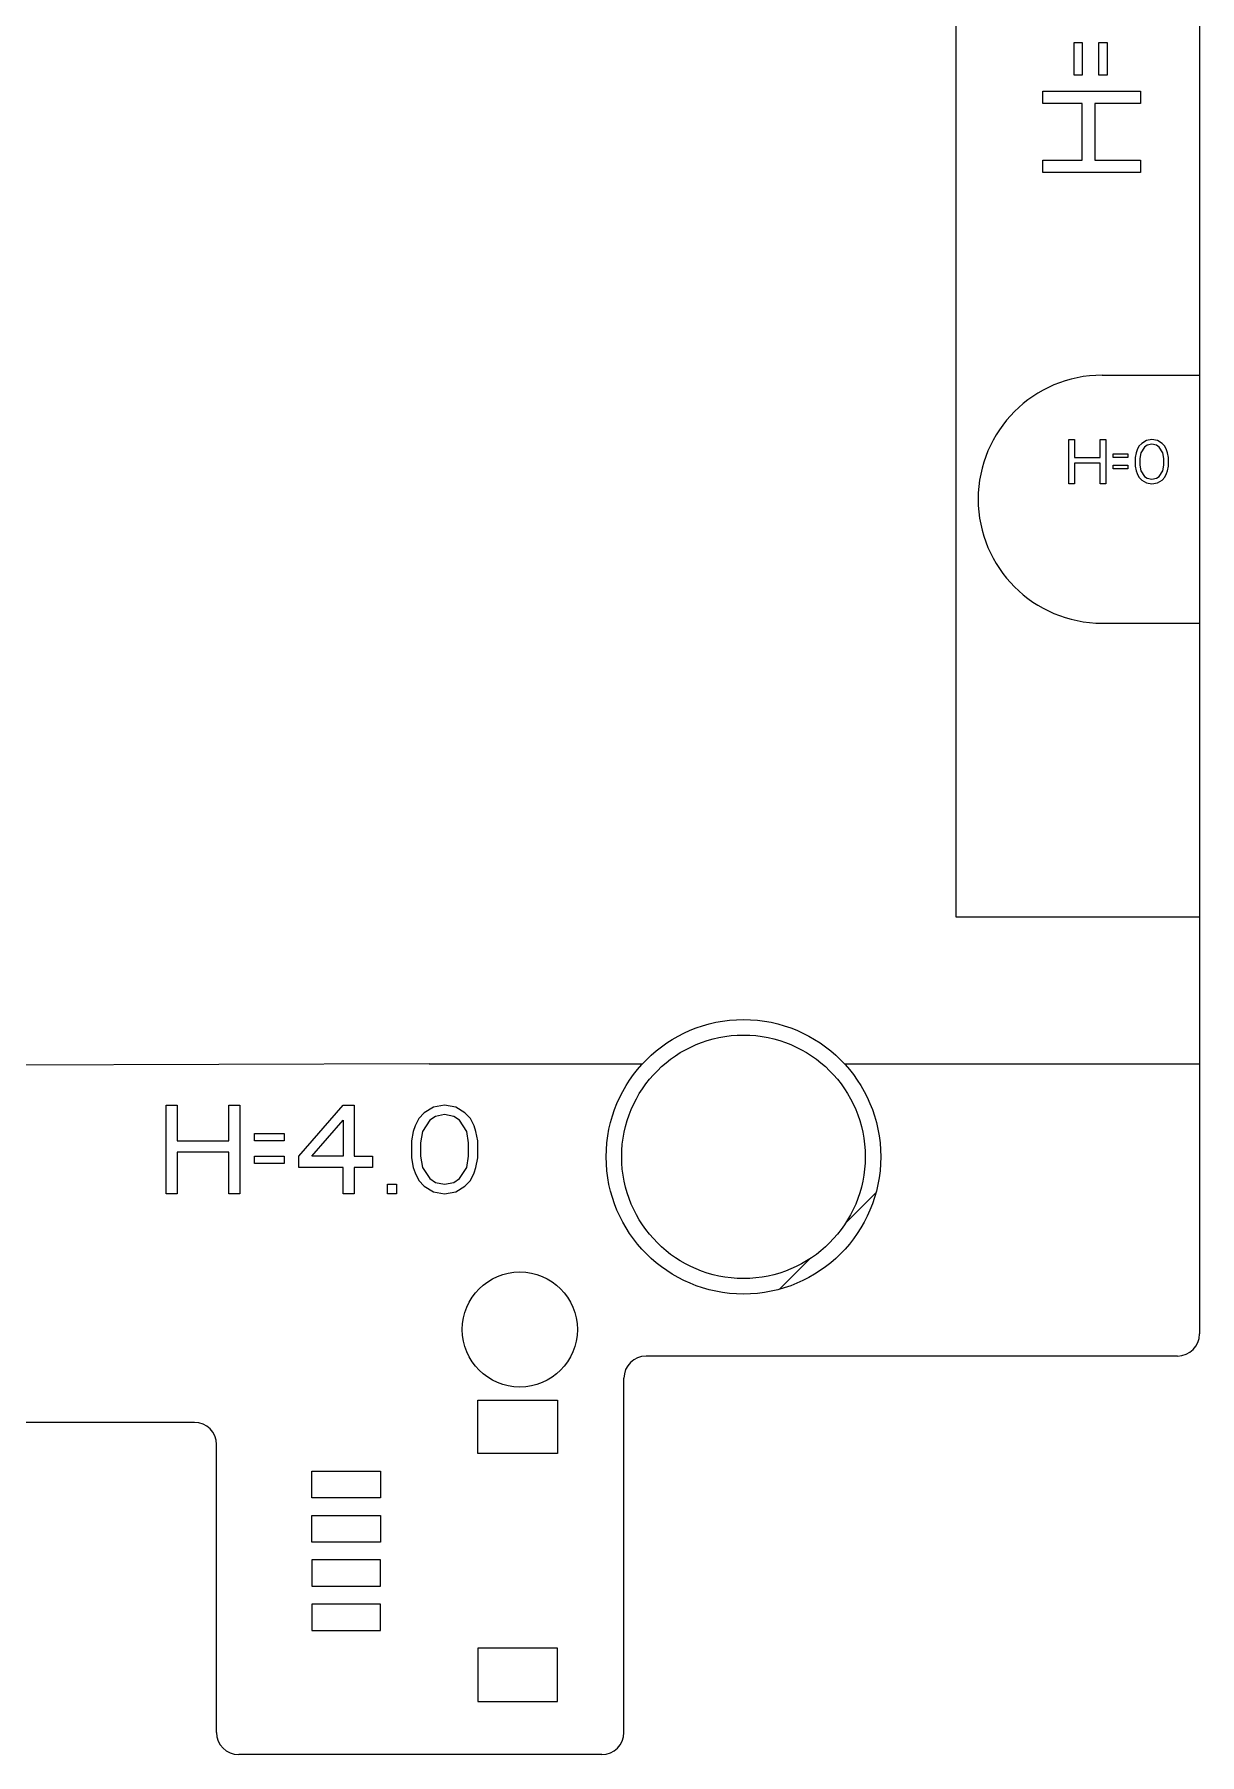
# Model space of a CAD drawing. Header units: millimetres. Extents: x 0 to 594, y 0 to 420.
# Drawn here: x 431.43 to 457.74, y 261.07 to 299.92 of the extents above; entities that cross this region are included whole.
import ezdxf

# ---------------------------------------------------------------- set-up
doc = ezdxf.new("R2010")
doc.units = ezdxf.units.MM
doc.header["$LTSCALE"] = 32.67
doc.layers.add('ASSEM_MEM', color=7, linetype='CONTINUOUS')

msp = doc.modelspace()

# ---------------------------------------------------------------- linework, layer by layer
at = {"layer": 'ASSEM_MEM', "color": 7, "linetype": 'CONTINUOUS'}
for p, q in [((452.242, 279.979), (452.242, 317.625)), ((457.742, 317.625), (457.742, 292.22)), ((454.907, 299.733), (455.094, 299.733)), ((454.907, 298.999), (454.907, 299.733)), ((455.094, 299.733), (455.094, 298.999)), ((455.469, 299.733), (455.656, 299.733)), ((455.469, 298.999), (455.469, 299.733)), ((455.656, 299.733), (455.656, 298.999)), ((455.094, 298.999), (454.907, 298.999)), ((455.656, 298.999), (455.469, 298.999)), ((454.205, 298.633), (456.405, 298.633)), ((454.205, 298.358), (454.205, 298.633)), ((455.094, 298.358), (454.205, 298.358)), ((455.094, 297.074), (455.094, 298.358)), ((456.405, 298.358), (455.375, 298.358)), ((455.375, 298.358), (455.375, 297.074)), ((456.405, 298.633), (456.405, 298.358)), ((454.205, 297.074), (455.094, 297.074)), ((454.205, 296.799), (454.205, 297.074)), ((456.405, 296.799), (454.205, 296.799)), ((455.375, 297.074), (456.405, 297.074)), ((456.405, 297.074), (456.405, 296.799)), ((455.542, 292.22), (457.742, 292.22)), ((457.742, 292.22), (457.742, 286.62)), ((454.79, 290.765), (454.915, 290.765)), ((454.79, 289.765), (454.79, 290.765)), ((454.915, 290.765), (454.915, 290.361)), ((455.498, 290.765), (455.623, 290.765)), ((455.498, 290.361), (455.498, 290.765)), ((455.623, 290.765), (455.623, 289.765)), ((456.373, 290.616), (456.331, 290.531)), ((456.435, 290.68), (456.373, 290.616)), ((456.498, 290.595), (456.415, 290.467)), ((456.54, 290.744), (456.435, 290.68)), ((456.56, 290.638), (456.498, 290.595)), ((456.665, 290.765), (456.54, 290.744)), ((456.665, 290.659), (456.56, 290.638)), ((456.79, 290.744), (456.665, 290.765)), ((456.769, 290.638), (456.665, 290.659)), ((456.831, 290.595), (456.769, 290.638)), ((456.894, 290.68), (456.79, 290.744)), ((456.915, 290.467), (456.831, 290.595)), ((456.956, 290.616), (456.894, 290.68)), ((456.998, 290.531), (456.956, 290.616)), ((454.915, 290.361), (455.498, 290.361)), ((455.498, 290.233), (454.915, 290.233)), ((454.915, 290.233), (454.915, 289.765)), ((455.498, 289.765), (455.498, 290.233)), ((455.79, 290.446), (456.123, 290.446)), ((455.79, 290.361), (455.79, 290.446)), ((456.123, 290.361), (455.79, 290.361)), ((455.79, 290.191), (456.123, 290.191)), ((455.79, 290.106), (455.79, 290.191)), ((456.123, 290.446), (456.123, 290.361)), ((456.123, 290.191), (456.123, 290.106)), ((456.31, 290.467), (456.29, 290.361)), ((456.29, 290.361), (456.29, 290.169)), ((456.331, 290.531), (456.31, 290.467)), ((456.415, 290.467), (456.394, 290.34)), ((456.394, 290.34), (456.394, 290.191)), ((456.394, 290.191), (456.415, 290.063)), ((456.935, 290.34), (456.915, 290.467)), ((456.915, 290.063), (456.935, 290.191)), ((456.935, 290.191), (456.935, 290.34)), ((457.019, 290.467), (456.998, 290.531)), ((457.04, 290.361), (457.019, 290.467)), ((457.04, 290.169), (457.04, 290.361)), ((456.123, 290.106), (455.79, 290.106)), ((456.29, 290.169), (456.31, 290.063)), ((456.31, 290.063), (456.331, 289.999)), ((456.331, 289.999), (456.373, 289.914)), ((456.373, 289.914), (456.435, 289.85)), ((456.415, 290.063), (456.498, 289.935)), ((456.435, 289.85), (456.54, 289.786)), ((456.498, 289.935), (456.56, 289.893)), ((456.56, 289.893), (456.665, 289.872)), ((456.665, 289.872), (456.769, 289.893)), ((456.769, 289.893), (456.831, 289.935)), ((456.79, 289.786), (456.894, 289.85)), ((456.831, 289.935), (456.915, 290.063)), ((456.894, 289.85), (456.956, 289.914)), ((456.956, 289.914), (456.998, 289.999)), ((456.998, 289.999), (457.019, 290.063)), ((457.019, 290.063), (457.04, 290.169)), ((454.915, 289.765), (454.79, 289.765)), ((455.623, 289.765), (455.498, 289.765)), ((456.54, 289.786), (456.665, 289.765)), ((456.665, 289.765), (456.79, 289.786)), ((455.542, 286.62), (457.742, 286.62)), ((457.742, 286.62), (457.742, 279.979)), ((457.742, 279.979), (452.242, 279.979)), ((457.742, 279.979), (457.742, 270.57)), ((440.342, 276.67), (430.842, 276.64)), ((440.342, 276.67), (445.162, 276.67)), ((449.723, 276.67), (457.742, 276.67)), ((434.401, 275.736), (434.651, 275.736)), ((434.401, 273.736), (434.401, 275.736)), ((434.651, 275.736), (434.651, 274.927)), ((435.818, 275.736), (436.068, 275.736)), ((435.818, 274.927), (435.818, 275.736)), ((436.068, 275.736), (436.068, 273.736)), ((437.401, 274.587), (438.401, 275.736)), ((438.401, 275.736), (438.651, 275.736)), ((438.651, 275.736), (438.651, 274.587)), ((440.109, 275.438), (440.026, 275.268)), ((440.234, 275.565), (440.109, 275.438)), ((440.443, 275.693), (440.234, 275.565)), ((440.484, 275.48), (440.359, 275.395)), ((440.693, 275.736), (440.443, 275.693)), ((440.693, 275.523), (440.484, 275.48)), ((440.943, 275.693), (440.693, 275.736)), ((440.901, 275.48), (440.693, 275.523)), ((441.026, 275.395), (440.901, 275.48)), ((441.151, 275.565), (440.943, 275.693)), ((441.276, 275.438), (441.151, 275.565)), ((441.359, 275.268), (441.276, 275.438)), ((436.401, 275.097), (437.068, 275.097)), ((436.401, 274.927), (436.401, 275.097)), ((437.068, 275.097), (437.068, 274.927)), ((437.693, 274.587), (438.401, 275.395)), ((438.401, 275.395), (438.401, 274.587)), ((439.984, 275.14), (439.943, 274.927)), ((440.026, 275.268), (439.984, 275.14)), ((440.193, 275.14), (440.151, 274.885)), ((440.359, 275.395), (440.193, 275.14)), ((441.193, 275.14), (441.026, 275.395)), ((441.234, 274.885), (441.193, 275.14)), ((441.401, 275.14), (441.359, 275.268)), ((441.443, 274.927), (441.401, 275.14)), ((434.651, 274.927), (435.818, 274.927)), ((435.818, 274.672), (434.651, 274.672)), ((434.651, 274.672), (434.651, 273.736)), ((435.818, 273.736), (435.818, 274.672)), ((437.068, 274.927), (436.401, 274.927)), ((439.943, 274.927), (439.943, 274.544)), ((440.151, 274.885), (440.151, 274.587)), ((441.234, 274.587), (441.234, 274.885)), ((441.443, 274.544), (441.443, 274.927)), ((436.401, 274.587), (437.068, 274.587)), ((436.401, 274.417), (436.401, 274.587)), ((437.068, 274.417), (436.401, 274.417)), ((437.068, 274.587), (437.068, 274.417)), ((437.401, 274.331), (437.401, 274.587)), ((438.401, 274.331), (437.401, 274.331)), ((438.401, 274.587), (437.693, 274.587)), ((438.401, 273.736), (438.401, 274.331)), ((438.651, 274.587), (439.068, 274.587)), ((439.068, 274.331), (438.651, 274.331)), ((438.651, 274.331), (438.651, 273.736)), ((439.068, 274.587), (439.068, 274.331)), ((439.943, 274.544), (439.984, 274.331)), ((439.984, 274.331), (440.026, 274.204)), ((440.151, 274.587), (440.193, 274.331)), ((440.193, 274.331), (440.359, 274.076)), ((441.026, 274.076), (441.193, 274.331)), ((441.193, 274.331), (441.234, 274.587)), ((441.359, 274.204), (441.401, 274.331)), ((441.401, 274.331), (441.443, 274.544)), ((439.401, 273.948), (439.609, 273.948)), ((439.401, 273.736), (439.401, 273.948)), ((439.609, 273.948), (439.609, 273.736)), ((440.026, 274.204), (440.109, 274.034)), ((440.109, 274.034), (440.234, 273.906)), ((440.234, 273.906), (440.443, 273.778)), ((440.359, 274.076), (440.484, 273.991)), ((440.484, 273.991), (440.693, 273.948)), ((440.693, 273.948), (440.901, 273.991)), ((440.901, 273.991), (441.026, 274.076)), ((440.943, 273.778), (441.151, 273.906)), ((441.151, 273.906), (441.276, 274.034)), ((441.276, 274.034), (441.359, 274.204)), ((434.651, 273.736), (434.401, 273.736)), ((436.068, 273.736), (435.818, 273.736)), ((438.651, 273.736), (438.401, 273.736)), ((439.609, 273.736), (439.401, 273.736)), ((440.443, 273.778), (440.693, 273.736)), ((440.693, 273.736), (440.943, 273.778)), ((449.749, 273.073), (450.434, 273.758)), ((448.255, 271.578), (448.94, 272.263)), ((457.242, 270.07), (445.242, 270.07)), ((444.742, 261.57), (444.742, 269.57)), ((441.442, 269.07), (443.242, 269.07)), ((441.442, 267.87), (441.442, 269.07)), ((443.242, 269.07), (443.242, 267.87)), ((435.042, 268.57), (427.042, 268.57)), ((435.542, 261.57), (435.542, 268.07)), ((443.242, 267.87), (441.442, 267.87)), ((437.692, 267.47), (439.242, 267.47)), ((437.692, 266.87), (437.692, 267.47)), ((439.242, 267.47), (439.242, 266.87)), ((439.242, 266.87), (437.692, 266.87)), ((437.692, 266.47), (439.242, 266.47)), ((437.692, 265.87), (437.692, 266.47)), ((439.242, 266.47), (439.242, 265.87)), ((439.242, 265.87), (437.692, 265.87)), ((439.242, 265.47), (437.692, 265.47)), ((437.692, 265.47), (437.692, 264.87)), ((439.242, 264.87), (439.242, 265.47)), ((437.692, 264.87), (439.242, 264.87)), ((439.242, 264.47), (437.692, 264.47)), ((437.692, 264.47), (437.692, 263.87)), ((439.242, 263.87), (439.242, 264.47)), ((437.692, 263.87), (439.242, 263.87)), ((443.242, 263.47), (441.442, 263.47)), ((441.442, 263.47), (441.442, 262.27)), ((443.242, 262.27), (443.242, 263.47)), ((441.442, 262.27), (443.242, 262.27)), ((444.242, 261.07), (436.042, 261.07))]:
    msp.add_line(p, q, dxfattribs=at)
for centre, radius in [((447.442, 274.57), 3.1), ((447.442, 274.57), 2.75), ((442.392, 270.67), 1.3)]:
    msp.add_circle(centre, radius, dxfattribs=at)
for centre, radius, start, end in [((455.542, 289.42), 2.8, 90, 270), ((457.242, 270.57), 0.5, 270, 360), ((445.242, 269.57), 0.5, 90, 180), ((435.042, 268.07), 0.5, 0, 90), ((436.042, 261.57), 0.5, 180, 270), ((444.242, 261.57), 0.5, 270, 360)]:
    msp.add_arc(centre, radius, start, end, dxfattribs=at)

doc.saveas('drawing.dxf')
